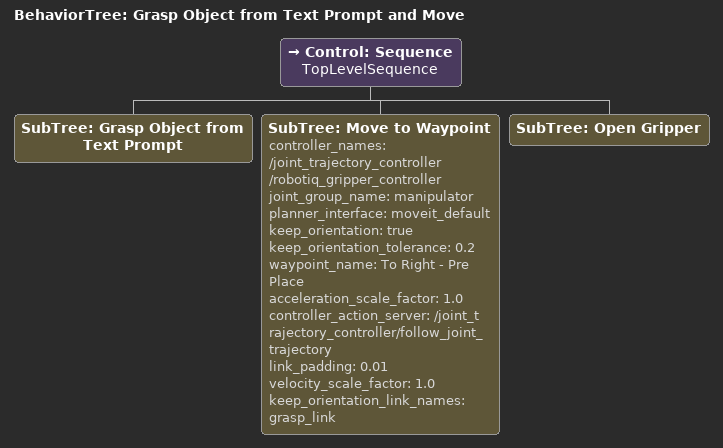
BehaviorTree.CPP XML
<root BTCPP_format="4" main_tree_to_execute="Grasp Object from Text Prompt and Move">
  <BehaviorTree ID="Grasp Object from Text Prompt and Move" _description="">
    <Control ID="Sequence" name="TopLevelSequence">
      <SubTree ID="Grasp Object from Text Prompt"/>
      <SubTree ID="Move to Waypoint" controller_names="/joint_trajectory_controller /robotiq_gripper_controller" joint_group_name="manipulator" planner_interface="moveit_default" keep_orientation="true" keep_orientation_tolerance="0.2" waypoint_name="To Right - Pre Place" acceleration_scale_factor="1.0" controller_action_server="/joint_trajectory_controller/follow_joint_trajectory" link_padding="0.01" velocity_scale_factor="1.0" keep_orientation_link_names="grasp_link"/>
      <SubTree ID="Open Gripper"/>
    </Control>
  </BehaviorTree>
</root>
